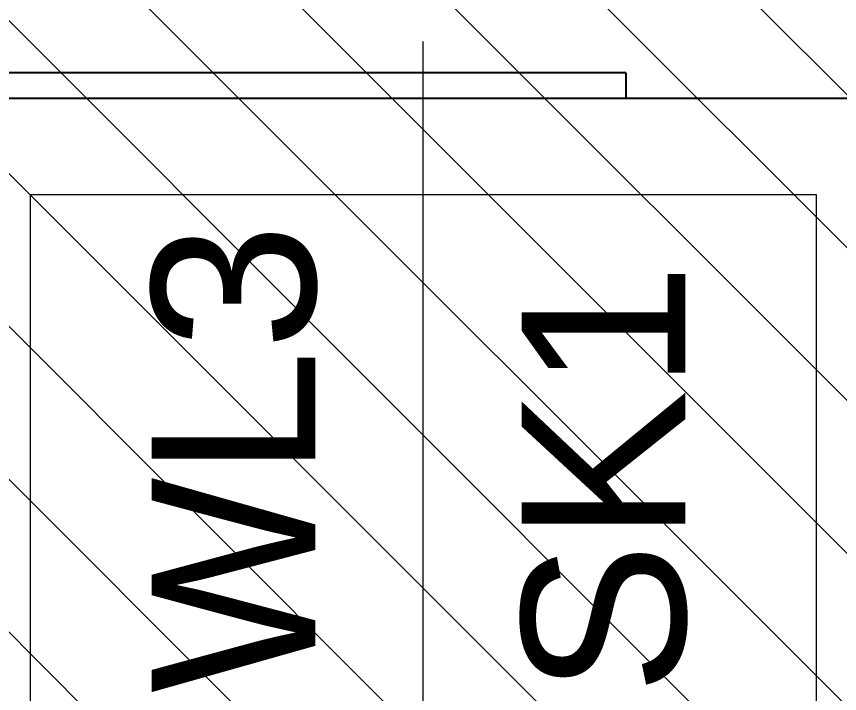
# Model space of a CAD drawing. Header units: millimetres. Extents: x 90 to 321, y 179 to 304.
# Drawn here: x 125.175 to 125.6587, y 215.0925 to 215.4903 of the extents above; entities that cross this region are included whole.
import ezdxf

# ---------------------------------------------------------------- set-up
doc = ezdxf.new("R2010")
doc.units = ezdxf.units.MM
doc.layers.add('LEVEL', color=251, linetype='Continuous', lineweight=13)
doc.layers.add('NAMES', color=252, linetype='Continuous', lineweight=15)
doc.styles.get("Standard").update_dxf_attribs({"font": 'arial.ttf'})

msp = doc.modelspace()

# ---------------------------------------------------------------- hatches: boundary and pattern name
at = {"layer": 'LEVEL'}
h = msp.add_hatch(dxfattribs=at)
h.set_pattern_fill('ANSI31', color=256, scale=0.02, angle=90)
h.set_pattern_definition([(135, (194.2038, -317.713555), (-0.0449012806, -0.0449012806), [])])
h.paths.add_polyline_path([(113.06788, 222.82754), (113.06788, 219.46766), (113.43788, 219.46766), (113.83788, 219.46766), (113.83788, 219.99677), (113.8663, 219.99677), (113.8663, 222.16849), (113.85369, 222.16849), (113.84495, 222.16849, -1), (113.84495, 222.18049), (113.83788, 222.18263), (113.83788, 222.82754)])
h.paths.add_polyline_path([(113.64765, 220.36096), (113.64765, 219.7347), (113.18603, 219.7347), (113.18603, 220.36096)], flags=16)
h.paths.add_polyline_path([(113.06788, 226.44754), (113.06788, 223.08766), (113.83788, 223.08766), (113.83788, 223.1076), (113.83788, 223.73257), (113.84495, 223.73471, -1), (113.84495, 223.74671), (113.8663, 223.74671), (113.8663, 225.91843), (113.84495, 225.91843, -1), (113.84495, 225.93043), (113.83788, 225.93257), (113.83788, 226.44754)])
h.paths.add_polyline_path([(113.64203, 224.02088), (113.64203, 223.39461), (113.18041, 223.39461), (113.18041, 224.02088)], flags=16)
h.paths.add_polyline_path([(129.7986, 213.49372), (129.7986, 213.53215), (129.3986, 213.53215), (129.3986, 212.92715), (129.39153, 212.92501, -1), (129.39153, 212.91301), (129.37018, 212.91301), (129.37018, 212.88301), (129.37018, 211.44129), (129.39153, 211.44129, -1), (129.39153, 211.42929), (129.3986, 211.42715), (129.3986, 210.64215), (130.1686, 210.64215), (130.1686, 213.49372)])
h.paths.add_polyline_path([(130.03662, 211.3955), (130.03662, 210.76923), (129.57501, 210.76923), (129.57501, 211.3955)], flags=16)
h.paths.add_polyline_path([(129.3986, 222.84238), (129.3986, 222.80727), (129.3986, 222.17471), (129.39153, 222.17257, -1), (129.39153, 222.16057), (129.37018, 222.16057), (129.37018, 219.98885), (129.39153, 219.98885, -0.414214), (129.39753, 219.98285), (129.3986, 220.04727), (129.3986, 219.45215), (130.1686, 219.45215), (130.1686, 222.84238)])
h.paths.add_polyline_path([(130.03135, 220.26458), (130.03135, 219.63831), (129.56973, 219.63831), (129.56973, 220.26458)], flags=16)
h.paths.add_polyline_path([(129.7986, 226.46238), (129.3986, 226.46238), (129.3986, 225.93982), (129.39153, 225.93769, -1), (129.39153, 225.92569), (129.37018, 225.92569), (129.37018, 223.75396), (129.39153, 223.75396, -1), (129.39153, 223.74196), (129.3986, 223.73982), (129.3986, 223.07215), (130.1686, 223.07215), (130.1686, 226.46238)])
h.paths.add_polyline_path([(130.04238, 223.95483), (130.04238, 223.32856), (129.58076, 223.32856), (129.58076, 223.95483)], flags=16)
h.paths.add_polyline_path([(129.3986, 235.27238), (129.3986, 235.20238), (129.3986, 234.48738), (129.39153, 234.48524, -1), (129.39153, 234.47324), (129.37018, 234.47324), (129.37018, 233.00152), (129.38279, 233.00152), (129.39153, 233.00152, -1), (129.39153, 232.98952), (129.3986, 232.98738), (129.3986, 232.38238), (129.7986, 232.38238), (129.7986, 232.42256), (130.1686, 232.42256), (130.1686, 235.27238)])
h.paths.add_polyline_path([(130.01513, 233.18982), (130.01513, 232.56356), (129.55352, 232.56356), (129.55352, 233.18982)], flags=16)
h.paths.add_polyline_path([(129.96485, 232.87086), (129.96485, 233.17453), (129.81567, 233.17453), (129.81567, 232.87086)], flags=8)
h.paths.add_polyline_path([(129.96485, 232.59132), (129.96485, 232.88751), (129.81567, 232.88751), (129.81567, 232.59132)], flags=8)
h.paths.add_polyline_path([(129.74505, 232.87272), (129.74505, 233.19725), (129.6002, 233.19725), (129.6002, 232.87272)], flags=24)
h.paths.add_polyline_path([(129.74505, 232.63673), (129.74505, 232.84181), (129.6002, 232.84181), (129.6002, 232.63673)], flags=8)
h.paths.add_polyline_path([(129.91719, 233.29158), (129.91719, 234.39086), (129.68001, 234.39086), (129.68001, 233.29158)], flags=24)
h = msp.add_hatch(dxfattribs=at)
h.set_pattern_fill('ANSI31', color=256, scale=0.02, angle=90)
h.set_pattern_definition([(135, (194.202414, -41.77039), (-0.04490128, -0.04490128), [])])
h.paths.add_polyline_path([(124.84721, 216.84215), (124.84721, 214.64215), (126.04728, 214.64233), (126.04728, 214.72197), (126.04728, 215.97591), (126.04622, 215.97591, -1), (126.04622, 215.98791), (126.06542, 215.98791), (126.06542, 216.01247, -0.414042), (125.37142, 216.70688), (125.37142, 216.73188), (126.06542, 216.73188), (126.06542, 216.75688), (126.04622, 216.75688, -1), (126.04622, 216.76888), (126.04728, 216.76888), (126.04728, 216.84197)])

# ---------------------------------------------------------------- linework, layer by layer
for p, q in [((125.53311, 215.45717), (124.9486, 215.45717)), ((125.53311, 215.45717), (125.53311, 215.44217)), ((126.0486, 215.44217), (124.9486, 215.44217))]:
    msp.add_line(p, q)
at = {"layer": 'NAMES'}
msp.add_line((125.41405, 214.66954), (125.41405, 215.47565), dxfattribs=at)
msp.add_lwpolyline([(125.18324, 214.75946), (125.18324, 215.38573), (125.64486, 215.38573), (125.64486, 214.75946)], close=True, dxfattribs=at)

# ---------------------------------------------------------------- texts
for s, p in [('WL3', (125.35064, 215.09276)), ('SK1', (125.56808, 215.09162))]:
    msp.add_text(s, height=0.096173, rotation=90, dxfattribs=at).set_placement(p)

doc.saveas('drawing.dxf')
